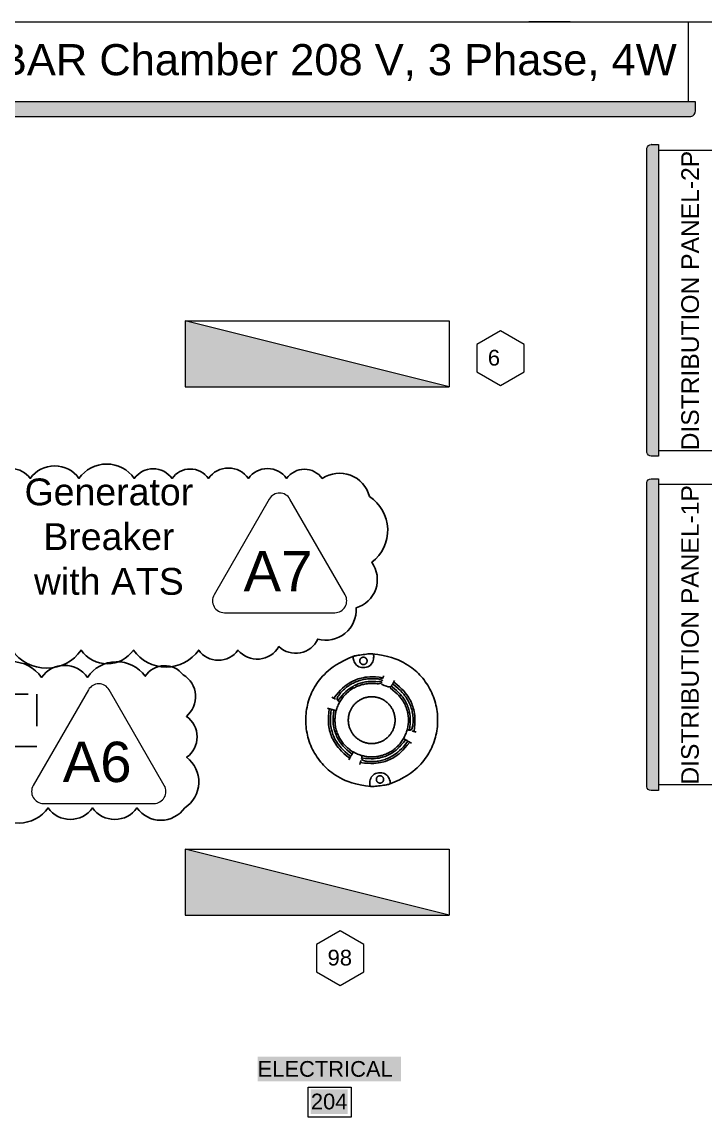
# Model space of a CAD drawing. Header units: inches. Extents: x 0.9 to 36.3, y 0.7 to 23.3.
# Drawn here: x 10.859 to 13.445, y 16.766 to 20.909 of the extents above; entities that cross this region are included whole.
import ezdxf

# ---------------------------------------------------------------- set-up
doc = ezdxf.new("R2010")
doc.units = ezdxf.units.IN
doc.linetypes.add('ACAD_ISO02W100', pattern=[15, 12, -3])
doc.linetypes.add('CENTER', pattern=[50.8, 31.75, -6.35, 6.35, -6.35])
for name, color, linetype, lineweight, true_color in [('Boarder for name', 7, 'Continuous', 5, 0x777777), ('Lights', 7, 'Continuous', 15, 0xff0a0a), ('Numbering Lights', 1, 'Continuous', 15, 0xff0000), ('PDF_Geometry', 7, 'Continuous', 9, 0x777777)]:
    doc.layers.add(name, color=color, linetype=linetype, lineweight=lineweight, true_color=true_color)
for name, color, linetype in [('Clouds', 250, 'Continuous'), ('PDF_Text', 7, 'Continuous'), ('Smoke Detector', 104, 'Continuous'), ('UPS', 225, 'Continuous')]:
    doc.layers.add(name, color=color, linetype=linetype)
for name, color, linetype, lineweight in [('DG set', 18, 'Continuous', 15), ('Numbering Panels', 250, 'Continuous', 0), ('Panels', 12, 'Continuous', 9)]:
    doc.layers.add(name, color=color, linetype=linetype, lineweight=lineweight)
doc.layers.add('PDF_Solid Fills', color=7, linetype='Continuous', true_color=0xffffff)
doc.styles.add('PDF Arial', font='arial.ttf')
doc.styles.get("Standard").update_dxf_attribs({"font": 'arial.ttf'})

msp = doc.modelspace()

# ---------------------------------------------------------------- hatches: boundary and pattern name
at = {"layer": 'Lights', "linetype": 'ByBlock', "ltscale": 0.001, "transparency": 33554559}
for points in [[(12.4768, 19.5285), (11.4768, 19.7785), (11.4768, 19.5285)], [(12.4768, 17.5296), (11.4768, 17.7796), (11.4768, 17.5296)]]:
    msp.add_hatch(color=256, dxfattribs=at).paths.add_polyline_path(points)
at = {"layer": 'Panels', "ltscale": 6, "transparency": 33554559}
h = msp.add_hatch(dxfattribs=at)
h.set_pattern_fill('ANSI36', color=256, scale=0.005)
h.paths.add_polyline_path([(13.4091, 20.607), (10.3389, 20.607), (10.3389, 20.5724, 0.359329), (10.3568, 20.5514), (13.3912, 20.5514, 0.368033), (13.4091, 20.573)])
h.paths.add_polyline_path([(10.6027, 20.4619, 0.368033), (10.5854, 20.4761), (10.5584, 20.4761), (10.5584, 19.297), (10.5859, 19.297, 0.359329), (10.6027, 19.3112)])
h = msp.add_hatch(dxfattribs=at)
h.set_pattern_fill('ANSI36', color=256, scale=0.005)
h.paths.add_polyline_path([(13.2688, 20.4454), (13.2412, 20.4453, 0.358935), (13.2245, 20.4311), (13.2245, 19.2805, 0.368033), (13.2418, 19.2662), (13.2688, 19.2662)])
h.paths.add_polyline_path([(13.2684, 19.1808), (13.2408, 19.1808, 0.358935), (13.2241, 19.1665), (13.2241, 18.0159, 0.368033), (13.2413, 18.0016), (13.2684, 18.0016)])

# ---------------------------------------------------------------- linework, layer by layer
at = {"layer": 'Boarder for name', "linetype": 'ByBlock'}
msp.add_lwpolyline([(11.9426, 16.8794), (12.106, 16.8794), (12.106, 16.7661), (11.9426, 16.7661)], close=True, dxfattribs=at)
at = {"layer": 'Clouds', "linetype": 'Continuous'}
msp.add_lwpolyline([(10.822, 18.5326, 0.520567), (11.0835, 18.5326, 0.520567), (11.2812, 18.5326, 0.520567), (11.5286, 18.5326, 0.520567), (11.6768, 18.5326, 0.520567), (11.8321, 18.5462, 0.520567), (11.9788, 18.5746, 0.520567), (12.1241, 18.6925, 0.520567), (12.1832, 18.8649, 0.520567), (12.1747, 19.114, 0.520567), (11.9959, 19.1819, 0.520567), (11.8611, 19.1819, 0.520567), (11.7168, 19.1819, 0.520567), (11.5651, 19.1819, 0.520567), (11.4274, 19.1819, 0.520567), (11.2847, 19.1819, 0.520567), (11.0753, 19.1819, 0.520567), (10.891, 19.1819, 0.520567), (10.75, 19.1819, 0.520567)], format="xyb", dxfattribs=at)
at = {"layer": 'Clouds', "linetype": 'ByBlock', "lineweight": 0}
for points in [[(11.7956, 19.1042), (11.5865, 18.742, 0.57735), (11.6256, 18.6743), (12.0437, 18.6743, 0.57735), (12.0828, 18.742), (11.8737, 19.1042, 0.57735)], [(11.111, 18.3824), (10.9019, 18.0203, 0.57735), (10.941, 17.9526), (11.3592, 17.9526, 0.57735), (11.3983, 18.0203), (11.1892, 18.3824, 0.57735)]]:
    msp.add_lwpolyline(points, format="xyb", close=True, dxfattribs=at)
at = {"layer": 'Clouds', "linetype": 'Continuous'}
msp.add_lwpolyline([(10.2279, 18.4296, 0.520567), (10.2279, 18.1701, 0.520567), (10.2512, 17.9593, 0.520567), (10.4067, 17.9359, 0.520567), (10.5921, 17.9359, 0.520567), (10.7385, 17.9359, 0.520567), (10.9585, 17.9359, 0.520567), (11.1266, 17.9359, 0.520567), (11.2948, 17.9359, 0.520567), (11.4754, 17.9359, 0.520567), (11.4828, 18.1273, 0.520567), (11.4817, 18.2818, 0.520567), (11.4694, 18.4391, 0.520567), (11.3263, 18.4337, 0.520567), (11.1073, 18.4296, 0.520567), (10.9336, 18.4296, 0.520567), (10.7047, 18.4296, 0.520567), (10.5298, 18.4296, 0.520567), (10.3347, 18.4296, 0.520567)], format="xyb", close=True, dxfattribs=at)
at = {"layer": 'Lights', "linetype": 'ByBlock'}
for points in [[(11.4768, 19.7785), (12.4768, 19.7785), (12.4768, 19.5285), (11.4768, 19.7785), (11.4768, 19.5285), (12.4768, 19.5285)], [(11.4768, 17.7796), (12.4768, 17.7796), (12.4768, 17.5296), (11.4768, 17.7796), (11.4768, 17.5296), (12.4768, 17.5296)]]:
    msp.add_lwpolyline(points, dxfattribs=at)
at = {"layer": 'Numbering Lights', "linetype": 'ByBlock', "ltscale": 0.001}
for points in [[(12.6706, 19.74), (12.5812, 19.6884), (12.5812, 19.5852), (12.6706, 19.5336), (12.76, 19.5852), (12.76, 19.6884)], [(12.064, 17.4706), (11.9746, 17.4189), (11.9746, 17.3157), (12.064, 17.2641), (12.1534, 17.3157), (12.1534, 17.4189)]]:
    msp.add_lwpolyline(points, close=True, dxfattribs=at)
at = {"layer": 'Panels', "linetype": 'ByBlock', "ltscale": 0.001}
for points in [[(13.3814, 20.9091), (13.3814, 20.607), (10.3667, 20.607), (10.3667, 20.9091)], [(13.5026, 20.4233), (13.2688, 20.4233), (13.2688, 19.2883), (13.5026, 19.2883)], [(13.5022, 19.1587), (13.2684, 19.1587), (13.2684, 18.0237), (13.5022, 18.0237)]]:
    msp.add_lwpolyline(points, close=True, dxfattribs=at)
for points in [[(13.4091, 20.573), (13.4091, 20.607), (10.3389, 20.607), (10.3389, 20.5724)], [(13.2418, 20.4453), (13.2688, 20.4454), (13.2688, 19.2662), (13.2412, 19.2662)], [(13.2413, 19.1808), (13.2684, 19.1808), (13.2684, 18.0016), (13.2408, 18.0016)]]:
    msp.add_lwpolyline(points, dxfattribs=at)
for points in [[(10.3389, 20.573, 0.368033), (10.3568, 20.5514), (13.3912, 20.5514, 0.368033), (13.4091, 20.573), (13.4091, 20.5724)], [(13.2418, 19.2662, -0.368033), (13.2245, 19.2805), (13.2245, 20.4311, -0.368033), (13.2418, 20.4453), (13.2412, 20.4453)], [(13.2413, 18.0016, -0.368033), (13.2241, 18.0159), (13.2241, 19.1665, -0.368033), (13.2413, 19.1808), (13.2408, 19.1808)]]:
    msp.add_lwpolyline(points, format="xyb", dxfattribs=at)
at = {"layer": 'PDF_Geometry', "linetype": 'ByBlock'}
msp.add_line((10.3229, 20.9091), (12.7828, 20.9091), dxfattribs=at)
at = {"layer": 'PDF_Geometry', "linetype": 'CENTER', "ltscale": 0.01}
msp.add_line((12.9345, 20.9091), (12.7778, 20.9091), dxfattribs=at)
at = {"layer": 'PDF_Geometry', "linetype": 'ByBlock'}
for points in [[(11.7729, 20.9091), (12.7778, 20.9091)], [(12.9345, 20.9091), (13.5083, 20.9091)]]:
    msp.add_lwpolyline(points, dxfattribs=at)
at = {"layer": 'PDF_Solid Fills', "linetype": 'ByBlock', "transparency": 33554559}
for points in [[(11.751, 16.9011), (12.2943, 16.9011), (11.751, 16.9944), (12.2943, 16.9944)], [(11.9526, 16.7778), (12.0926, 16.7778), (11.9526, 16.8711), (12.0926, 16.8711)]]:
    msp.add_solid(points, dxfattribs=at)
at = {"layer": 'Smoke Detector', "linetype": 'ByBlock'}
for points in [[(12.1818, 18.0165), (12.1594, 18.0195), (12.1397, 18.0229), (12.1226, 18.0267), (12.1077, 18.0308), (12.0946, 18.0352), (12.0831, 18.0398), (12.0728, 18.0446), (12.0635, 18.0494), (12.0548, 18.0543), (12.0467, 18.0592), (12.0391, 18.0643), (12.0319, 18.0694), (12.0251, 18.0746), (12.0187, 18.08), (12.0126, 18.0855), (12.0067, 18.0912), (12.001, 18.097), (11.9956, 18.1031), (11.9903, 18.1093), (11.9852, 18.1157), (11.9803, 18.1223), (11.9757, 18.129), (11.9712, 18.1359), (11.967, 18.1429), (11.9631, 18.15), (11.9593, 18.1573), (11.9559, 18.1647), (11.9526, 18.1722), (11.9496, 18.1798), (11.9468, 18.1875), (11.9443, 18.1952), (11.9421, 18.2031), (11.9401, 18.211), (11.9384, 18.219), (11.9369, 18.227), (11.9357, 18.2351), (11.9348, 18.2432), (11.9341, 18.2514), (11.9337, 18.2595), (11.9336, 18.2677), (11.9337, 18.2759), (11.9341, 18.284), (11.9348, 18.2922), (11.9357, 18.3003), (11.9369, 18.3084), (11.9384, 18.3164), (11.9401, 18.3244), (11.9421, 18.3323), (11.9443, 18.3402), (11.9468, 18.3479), (11.9496, 18.3556), (11.9526, 18.3632), (11.9559, 18.3707), (11.9593, 18.3781), (11.9631, 18.3854), (11.967, 18.3925), (11.9713, 18.3995), (11.9757, 18.4064), (11.9806, 18.4133), (11.9857, 18.4201), (11.9913, 18.4269), (11.9974, 18.4337), (12.004, 18.4406), (12.0111, 18.4476), (12.0188, 18.4547), (12.0275, 18.4619), (12.0375, 18.4694), (12.0491, 18.477), (12.0626, 18.4849), (12.0784, 18.4931), (12.0968, 18.5016), (12.1182, 18.5104)], [(12.1833, 18.519), (12.2062, 18.516), (12.2262, 18.5125), (12.2436, 18.5087), (12.2587, 18.5046), (12.2718, 18.5002), (12.2834, 18.4956), (12.2937, 18.4908), (12.303, 18.486), (12.3117, 18.4811), (12.3198, 18.4762), (12.3274, 18.4711), (12.3346, 18.466), (12.3414, 18.4608), (12.3478, 18.4554), (12.3539, 18.4499), (12.3598, 18.4442), (12.3655, 18.4384), (12.3709, 18.4323), (12.3762, 18.4261), (12.3813, 18.4197), (12.3862, 18.4131), (12.3908, 18.4064), (12.3952, 18.3995), (12.3994, 18.3925), (12.4034, 18.3854), (12.4071, 18.3781), (12.4106, 18.3707), (12.4139, 18.3632), (12.4169, 18.3556), (12.4196, 18.3479), (12.4221, 18.3402), (12.4244, 18.3323), (12.4264, 18.3244), (12.4281, 18.3164), (12.4296, 18.3084), (12.4308, 18.3003), (12.4317, 18.2922), (12.4324, 18.284), (12.4328, 18.2759), (12.4329, 18.2677), (12.4328, 18.2595), (12.4324, 18.2514), (12.4317, 18.2432), (12.4308, 18.2351), (12.4296, 18.227), (12.4281, 18.219), (12.4264, 18.211), (12.4244, 18.2031), (12.4221, 18.1952), (12.4196, 18.1875), (12.4169, 18.1798), (12.4139, 18.1722), (12.4106, 18.1647), (12.4071, 18.1573), (12.4034, 18.15), (12.3994, 18.1429), (12.3952, 18.1359), (12.3907, 18.129), (12.3859, 18.1221), (12.3808, 18.1153), (12.3752, 18.1085), (12.3691, 18.1017), (12.3625, 18.0948), (12.3554, 18.0878), (12.3477, 18.0807), (12.339, 18.0735), (12.329, 18.0661), (12.3176, 18.0584), (12.3042, 18.0506), (12.2886, 18.0425), (12.2706, 18.0341), (12.2496, 18.0255)], [(12.0393, 18.3508), (12.0488, 18.3628), (12.0575, 18.3729), (12.0655, 18.3815), (12.0729, 18.3887), (12.0798, 18.3947), (12.0863, 18.3998), (12.0924, 18.4041), (12.0982, 18.4078), (12.1039, 18.4112), (12.1094, 18.4142), (12.1149, 18.4169), (12.1204, 18.4193), (12.1261, 18.4215), (12.1319, 18.4235), (12.1379, 18.4253), (12.1443, 18.4269), (12.1511, 18.4284), (12.1584, 18.4297), (12.1666, 18.4307), (12.1757, 18.4313), (12.186, 18.4314), (12.1978, 18.431), (12.2111, 18.43), (12.2263, 18.4283)], [(12.2536, 18.3895), (12.2637, 18.3815), (12.2723, 18.3741), (12.2796, 18.3673), (12.2857, 18.3611), (12.2908, 18.3552), (12.295, 18.3498), (12.2987, 18.3446), (12.3018, 18.3397), (12.3047, 18.3349), (12.3072, 18.3302), (12.3095, 18.3257), (12.3115, 18.3212), (12.3133, 18.3168), (12.3149, 18.3124), (12.3163, 18.3081), (12.3176, 18.3037), (12.3187, 18.2993), (12.3196, 18.2948), (12.3205, 18.2904), (12.3211, 18.2859), (12.3217, 18.2813), (12.322, 18.2768), (12.3222, 18.2723), (12.3223, 18.2677), (12.3222, 18.2632), (12.322, 18.2586), (12.3217, 18.2541), (12.3211, 18.2495), (12.3205, 18.245), (12.3196, 18.2406), (12.3187, 18.2361), (12.3176, 18.2317), (12.3163, 18.2273), (12.3149, 18.223), (12.3134, 18.2187), (12.3117, 18.2145), (12.3099, 18.2103), (12.308, 18.2062), (12.3059, 18.2021), (12.3037, 18.1982), (12.3013, 18.1943), (12.2989, 18.1904), (12.2963, 18.1867), (12.2936, 18.183), (12.2908, 18.1795), (12.2878, 18.176), (12.2848, 18.1726), (12.2816, 18.1694), (12.2783, 18.1662), (12.2749, 18.1631), (12.2715, 18.1602), (12.2679, 18.1574), (12.2643, 18.1547), (12.2605, 18.1521), (12.2567, 18.1496), (12.2528, 18.1473), (12.2488, 18.145), (12.2448, 18.143), (12.2406, 18.141), (12.2365, 18.1392), (12.2322, 18.1375), (12.2279, 18.136), (12.2236, 18.1346), (12.2192, 18.1334), (12.2148, 18.1323), (12.2104, 18.1313), (12.2059, 18.1305), (12.2014, 18.1298), (12.1969, 18.1293), (12.1923, 18.1289), (12.1878, 18.1287), (12.1832, 18.1286), (12.1787, 18.1287), (12.1741, 18.1289), (12.1696, 18.1293), (12.1651, 18.1298), (12.1606, 18.1305), (12.1561, 18.1313), (12.1517, 18.1323), (12.1473, 18.1334), (12.1429, 18.1346), (12.1385, 18.136), (12.1343, 18.1375), (12.13, 18.1392), (12.1258, 18.141), (12.1217, 18.143), (12.1177, 18.145), (12.1137, 18.1473), (12.1098, 18.1496), (12.106, 18.1521), (12.1022, 18.1547), (12.0986, 18.1574), (12.095, 18.1602), (12.0915, 18.1631), (12.0882, 18.1662), (12.0849, 18.1694), (12.0817, 18.1726), (12.0787, 18.176), (12.0757, 18.1795), (12.0729, 18.183), (12.0702, 18.1867), (12.0676, 18.1904), (12.0651, 18.1943), (12.0628, 18.1982), (12.0606, 18.2021), (12.0585, 18.2062), (12.0566, 18.2103), (12.0548, 18.2145), (12.0531, 18.2187), (12.0516, 18.223), (12.0502, 18.2273), (12.0489, 18.2317), (12.0478, 18.2361), (12.0468, 18.2406), (12.046, 18.245), (12.0454, 18.2495), (12.0448, 18.2541), (12.0445, 18.2586), (12.0442, 18.2632), (12.0442, 18.2677), (12.0442, 18.2723), (12.0445, 18.2768), (12.0448, 18.2813), (12.0454, 18.2859), (12.046, 18.2904), (12.0468, 18.2948), (12.0478, 18.2993), (12.0489, 18.3037), (12.0502, 18.3081), (12.0516, 18.3124), (12.0531, 18.3167), (12.0548, 18.3209), (12.0566, 18.3251), (12.0585, 18.3292), (12.0606, 18.3333), (12.0628, 18.3372), (12.0651, 18.3411), (12.0676, 18.345), (12.0702, 18.3487), (12.0729, 18.3524), (12.0757, 18.3559), (12.0787, 18.3594), (12.0817, 18.3628), (12.0849, 18.366), (12.0882, 18.3692), (12.0915, 18.3723), (12.095, 18.3752), (12.0986, 18.378), (12.1022, 18.3807), (12.106, 18.3833), (12.1098, 18.3858), (12.1137, 18.3881), (12.1177, 18.3904), (12.1217, 18.3924), (12.1258, 18.3944), (12.13, 18.3962), (12.1343, 18.3979), (12.1385, 18.3994), (12.1429, 18.4008), (12.1473, 18.402), (12.1517, 18.4031), (12.1562, 18.4041), (12.1608, 18.4049), (12.1655, 18.4055), (12.1704, 18.406), (12.1754, 18.4063), (12.1807, 18.4064), (12.1863, 18.4064), (12.1921, 18.4062), (12.1979, 18.4059), (12.2036, 18.4057), (12.2089, 18.4057), (12.2136, 18.4061), (12.2174, 18.407), (12.2201, 18.4085), (12.2216, 18.4108)], [(12.0614, 18.338), (12.0591, 18.3394), (12.057, 18.3407), (12.0552, 18.342), (12.0538, 18.3434), (12.0527, 18.345), (12.0521, 18.3467), (12.052, 18.3488), (12.0524, 18.3511), (12.0535, 18.3538), (12.055, 18.3569), (12.0571, 18.3602), (12.0596, 18.3637), (12.0624, 18.3674), (12.0655, 18.3711), (12.0689, 18.3748), (12.0725, 18.3785), (12.0761, 18.3821), (12.0799, 18.3855), (12.0839, 18.3888), (12.0879, 18.392), (12.092, 18.3951), (12.0962, 18.398), (12.1005, 18.4007), (12.1049, 18.4034), (12.1094, 18.4059), (12.114, 18.4082), (12.1186, 18.4104), (12.1233, 18.4124), (12.1281, 18.4143), (12.1329, 18.4161), (12.1378, 18.4176), (12.1427, 18.419), (12.1477, 18.4203), (12.1527, 18.4214), (12.1577, 18.4223), (12.1628, 18.423), (12.1679, 18.4236), (12.173, 18.424), (12.1781, 18.4243), (12.1832, 18.4244), (12.1884, 18.4243), (12.1934, 18.4241), (12.1983, 18.4239), (12.203, 18.4236), (12.2073, 18.4234), (12.2113, 18.4233), (12.2149, 18.4233), (12.2179, 18.4235), (12.2204, 18.424), (12.2224, 18.4248), (12.2239, 18.4258), (12.2251, 18.4272), (12.226, 18.4288), (12.2268, 18.4307), (12.2275, 18.4329), (12.2282, 18.4354)], [(12.0549, 18.3418), (12.0634, 18.3524), (12.0712, 18.3615), (12.0783, 18.3691), (12.0849, 18.3756), (12.0911, 18.3809), (12.0968, 18.3854), (12.1023, 18.3893), (12.1075, 18.3926), (12.1125, 18.3956), (12.1174, 18.3982), (12.1222, 18.4006), (12.1269, 18.4028), (12.1315, 18.4047), (12.1361, 18.4064), (12.1407, 18.4079), (12.1453, 18.4092), (12.15, 18.4103), (12.1547, 18.4113), (12.1596, 18.4122), (12.1645, 18.4129), (12.1697, 18.4134), (12.175, 18.4137), (12.1806, 18.4138), (12.1864, 18.4137), (12.1925, 18.4135), (12.1987, 18.4133), (12.2047, 18.4132), (12.2103, 18.4134), (12.2153, 18.4141), (12.2195, 18.4154), (12.2225, 18.4176), (12.2243, 18.4208)], [(12.2197, 18.4036), (12.2309, 18.3991), (12.2396, 18.396), (12.246, 18.3941), (12.2505, 18.3933), (12.2535, 18.3932), (12.2554, 18.3938), (12.2565, 18.3947), (12.2572, 18.3959), (12.2579, 18.397), (12.2586, 18.3982), (12.2592, 18.3993), (12.2599, 18.4005), (12.2606, 18.4016), (12.2612, 18.4028), (12.2619, 18.4039), (12.2626, 18.4051), (12.2633, 18.4063), (12.264, 18.4076), (12.2648, 18.4089), (12.2656, 18.4104), (12.2666, 18.412), (12.2676, 18.4138), (12.2687, 18.4158), (12.2701, 18.4181)], [(12.2573, 18.396), (12.268, 18.3875), (12.277, 18.3798), (12.2847, 18.3726), (12.2911, 18.366), (12.2965, 18.3599), (12.301, 18.3541), (12.3048, 18.3487), (12.3081, 18.3435), (12.3111, 18.3384), (12.3138, 18.3335), (12.3162, 18.3286), (12.3184, 18.3237), (12.3203, 18.3186), (12.3221, 18.3135), (12.3237, 18.3081), (12.3251, 18.3024), (12.3265, 18.2964), (12.3276, 18.2898), (12.3285, 18.2826), (12.329, 18.2744), (12.3292, 18.2652), (12.3288, 18.2548), (12.3279, 18.2429), (12.3263, 18.2294)], [(12.2625, 18.4049), (12.2739, 18.3959), (12.2836, 18.3876), (12.2917, 18.3799), (12.2986, 18.3729), (12.3044, 18.3663), (12.3092, 18.3602), (12.3133, 18.3543), (12.3168, 18.3488), (12.32, 18.3434), (12.3229, 18.3381), (12.3254, 18.333), (12.3277, 18.328), (12.3298, 18.323), (12.3316, 18.3181), (12.3332, 18.3132), (12.3346, 18.3083), (12.3358, 18.3033), (12.3369, 18.2983), (12.3378, 18.2932), (12.3386, 18.2882), (12.3392, 18.2831), (12.3396, 18.2779), (12.3398, 18.2728), (12.3399, 18.2677), (12.3398, 18.2626), (12.3396, 18.2576), (12.3392, 18.2527), (12.3386, 18.2481), (12.3379, 18.2439), (12.337, 18.2401), (12.3359, 18.2368), (12.3347, 18.2342), (12.3334, 18.2322), (12.3319, 18.2309), (12.3302, 18.2301), (12.3284, 18.2297), (12.3263, 18.2297), (12.3241, 18.2301), (12.3217, 18.2306), (12.3191, 18.2313)], [(12.2664, 18.4117), (12.2783, 18.4022), (12.2885, 18.3935), (12.2971, 18.3854), (12.3043, 18.378), (12.3103, 18.3711), (12.3153, 18.3647), (12.3196, 18.3586), (12.3234, 18.3527), (12.3267, 18.3471), (12.3297, 18.3415), (12.3324, 18.336), (12.3349, 18.3305), (12.337, 18.3249), (12.339, 18.3191), (12.3408, 18.313), (12.3425, 18.3066), (12.3439, 18.2999), (12.3452, 18.2925), (12.3462, 18.2844), (12.3468, 18.2753), (12.347, 18.2649), (12.3466, 18.2532), (12.3455, 18.2398), (12.3438, 18.2247)], [(12.0329, 18.3545), (12.035, 18.3533), (12.0367, 18.3523), (12.0381, 18.3515), (12.0393, 18.3508), (12.0406, 18.3501), (12.042, 18.3492), (12.0438, 18.3482), (12.046, 18.3469)], [(12.0155, 18.3126), (12.0181, 18.312), (12.0203, 18.3114), (12.0224, 18.3108), (12.0242, 18.3103), (12.0259, 18.3099), (12.0276, 18.3094), (12.0292, 18.309), (12.0308, 18.3086), (12.0325, 18.3081), (12.0342, 18.3076), (12.0361, 18.3071), (12.038, 18.3066), (12.0401, 18.3061), (12.0423, 18.3055), (12.0448, 18.3048), (12.0474, 18.3041)], [(12.1001, 18.1237), (12.0882, 18.1332), (12.078, 18.1419), (12.0694, 18.15), (12.0622, 18.1574), (12.0562, 18.1643), (12.0512, 18.1707), (12.0469, 18.1768), (12.0431, 18.1827), (12.0398, 18.1883), (12.0368, 18.1939), (12.0341, 18.1994), (12.0316, 18.2049), (12.0294, 18.2105), (12.0275, 18.2163), (12.0257, 18.2224), (12.024, 18.2288), (12.0225, 18.2355), (12.0213, 18.2429), (12.0203, 18.251), (12.0197, 18.2601), (12.0195, 18.2705), (12.0199, 18.2822), (12.0209, 18.2956), (12.0227, 18.3107)], [(12.104, 18.1305), (12.0926, 18.1395), (12.0829, 18.1478), (12.0747, 18.1555), (12.0679, 18.1625), (12.0621, 18.1691), (12.0573, 18.1752), (12.0532, 18.1811), (12.0497, 18.1866), (12.0465, 18.192), (12.0436, 18.1973), (12.041, 18.2026), (12.0387, 18.2078), (12.0366, 18.2132), (12.0347, 18.2187), (12.033, 18.2245), (12.0315, 18.2306), (12.03, 18.237), (12.0288, 18.244), (12.0279, 18.2518), (12.0273, 18.2605), (12.0272, 18.2703), (12.0275, 18.2815), (12.0285, 18.2943), (12.0302, 18.3087)], [(12.1092, 18.1394), (12.0985, 18.1479), (12.0895, 18.1556), (12.0818, 18.1628), (12.0754, 18.1694), (12.07, 18.1755), (12.0655, 18.1813), (12.0617, 18.1867), (12.0584, 18.1919), (12.0554, 18.197), (12.0527, 18.2019), (12.0503, 18.2068), (12.0481, 18.2117), (12.0462, 18.2168), (12.0444, 18.2219), (12.0428, 18.2273), (12.0414, 18.233), (12.04, 18.239), (12.0389, 18.2456), (12.038, 18.2528), (12.0375, 18.261), (12.0373, 18.2702), (12.0377, 18.2806), (12.0386, 18.2925), (12.0401, 18.306)], [(12.3115, 18.1936), (12.3031, 18.183), (12.2953, 18.1739), (12.2882, 18.1663), (12.2816, 18.1599), (12.2754, 18.1545), (12.2697, 18.15), (12.2642, 18.1461), (12.259, 18.1428), (12.254, 18.1398), (12.2491, 18.1372), (12.2441, 18.1348), (12.2392, 18.1326), (12.2342, 18.1306), (12.229, 18.1289), (12.2236, 18.1273), (12.218, 18.1258), (12.2119, 18.1245), (12.2054, 18.1233), (12.1981, 18.1225), (12.19, 18.1219), (12.1808, 18.1218), (12.1703, 18.1221), (12.1584, 18.1231), (12.1449, 18.1246)], [(12.3205, 18.1885), (12.3114, 18.1771), (12.3031, 18.1674), (12.2955, 18.1592), (12.2884, 18.1523), (12.2819, 18.1466), (12.2757, 18.1418), (12.2699, 18.1377), (12.2643, 18.1341), (12.2589, 18.1309), (12.2537, 18.1281), (12.2486, 18.1255), (12.2435, 18.1232), (12.2386, 18.1212), (12.2336, 18.1194), (12.2287, 18.1178), (12.2238, 18.1164), (12.2188, 18.1151), (12.2138, 18.114), (12.2088, 18.1131), (12.2037, 18.1124), (12.1986, 18.1118), (12.1935, 18.1114), (12.1884, 18.1111), (12.1832, 18.111), (12.1781, 18.1111), (12.1731, 18.1114), (12.1683, 18.1118), (12.1637, 18.1124), (12.1594, 18.1131), (12.1556, 18.114), (12.1524, 18.115), (12.1497, 18.1162), (12.1478, 18.1176), (12.1464, 18.1191), (12.1456, 18.1207), (12.1452, 18.1226), (12.1453, 18.1246), (12.1456, 18.1268), (12.1462, 18.1292), (12.1468, 18.1318)], [(12.3051, 18.1974), (12.3074, 18.196), (12.3096, 18.1948), (12.3116, 18.1936), (12.3135, 18.1925), (12.3152, 18.1915), (12.3169, 18.1906), (12.3184, 18.1897), (12.3199, 18.1888), (12.3214, 18.188), (12.3228, 18.1871), (12.3243, 18.1863), (12.3258, 18.1854), (12.3275, 18.1844), (12.3293, 18.1834), (12.3313, 18.1822), (12.3336, 18.1809)], [(12.3363, 18.2267), (12.3388, 18.226), (12.3408, 18.2255), (12.3424, 18.2251), (12.3438, 18.2247), (12.3452, 18.2243), (12.3467, 18.2239), (12.3486, 18.2234), (12.351, 18.2228)], [(12.1402, 18.1071), (12.1554, 18.1054), (12.1687, 18.1044), (12.1805, 18.104), (12.1908, 18.1041), (12.1999, 18.1047), (12.2081, 18.1057), (12.2154, 18.107), (12.2222, 18.1085), (12.2286, 18.1101), (12.2346, 18.1119), (12.2404, 18.1139), (12.246, 18.1161), (12.2516, 18.1185), (12.2571, 18.1212), (12.2626, 18.1242), (12.2683, 18.1276), (12.2741, 18.1313), (12.2802, 18.1356), (12.2867, 18.1407), (12.2936, 18.1467), (12.301, 18.1539), (12.309, 18.1625), (12.3177, 18.1726), (12.3272, 18.1846)], [(12.1129, 18.1459), (12.1116, 18.1435), (12.1103, 18.1414), (12.1091, 18.1394), (12.1081, 18.1375), (12.1071, 18.1357), (12.1061, 18.1341), (12.1052, 18.1325), (12.1043, 18.131), (12.1035, 18.1296), (12.1027, 18.1281), (12.1018, 18.1267), (12.1009, 18.1251), (12.1, 18.1235), (12.0989, 18.1216), (12.0977, 18.1196), (12.0964, 18.1173)], [(12.1422, 18.1146), (12.1416, 18.1121), (12.141, 18.1102), (12.1406, 18.1086), (12.1402, 18.1072), (12.1399, 18.1058), (12.1394, 18.1042), (12.1389, 18.1024), (12.1383, 18.1)]]:
    msp.add_lwpolyline(points, dxfattribs=at)
for points in [[(12.1781, 18.4757), (12.1736, 18.4724), (12.1685, 18.4698), (12.1629, 18.4679), (12.157, 18.4668), (12.1511, 18.4664), (12.1452, 18.4667), (12.1396, 18.4679), (12.1344, 18.4699), (12.1298, 18.4728), (12.1258, 18.4763), (12.1224, 18.4803), (12.1195, 18.4845), (12.1172, 18.4888), (12.1154, 18.4931), (12.114, 18.497), (12.1132, 18.5005), (12.1128, 18.5034), (12.1129, 18.5057), (12.1136, 18.5074), (12.1149, 18.5088), (12.1168, 18.5099), (12.1195, 18.5108), (12.1229, 18.5116), (12.1272, 18.5124), (12.1323, 18.5132), (12.138, 18.5141), (12.1442, 18.5149), (12.1506, 18.5158), (12.157, 18.5166), (12.1632, 18.5174), (12.1689, 18.518), (12.1741, 18.5186), (12.1784, 18.5189), (12.1819, 18.5191), (12.1847, 18.5189), (12.1869, 18.5183), (12.1885, 18.5173), (12.1896, 18.5157), (12.1903, 18.5136), (12.1907, 18.5107), (12.1907, 18.5071), (12.1905, 18.503), (12.1898, 18.4984), (12.1887, 18.4936), (12.187, 18.4888), (12.1848, 18.484), (12.1818, 18.4796)], [(12.1588, 18.5039), (12.1592, 18.5037), (12.1596, 18.5034), (12.1599, 18.5032), (12.1603, 18.5029), (12.1607, 18.5026), (12.161, 18.5023), (12.1613, 18.502), (12.1617, 18.5017), (12.162, 18.5014), (12.1623, 18.501), (12.1626, 18.5007), (12.1629, 18.5003), (12.1631, 18.5), (12.1634, 18.4996), (12.1636, 18.4992), (12.1639, 18.4988), (12.1641, 18.4984), (12.1643, 18.498), (12.1645, 18.4976), (12.1647, 18.4972), (12.1648, 18.4968), (12.165, 18.4964), (12.1651, 18.4959), (12.1653, 18.4955), (12.1654, 18.495), (12.1655, 18.4946), (12.1655, 18.4942), (12.1656, 18.4937), (12.1657, 18.4933), (12.1657, 18.4928), (12.1657, 18.4924), (12.1657, 18.4919), (12.1657, 18.4915), (12.1657, 18.491), (12.1657, 18.4905), (12.1656, 18.4901), (12.1655, 18.4896), (12.1655, 18.4892), (12.1654, 18.4888), (12.1653, 18.4883), (12.1651, 18.4879), (12.165, 18.4875), (12.1648, 18.487), (12.1647, 18.4866), (12.1645, 18.4862), (12.1643, 18.4858), (12.1641, 18.4854), (12.1639, 18.485), (12.1636, 18.4846), (12.1634, 18.4842), (12.1631, 18.4838), (12.1629, 18.4835), (12.1626, 18.4831), (12.1623, 18.4828), (12.162, 18.4824), (12.1617, 18.4821), (12.1613, 18.4818), (12.161, 18.4815), (12.1607, 18.4812), (12.1603, 18.4809), (12.1599, 18.4807), (12.1596, 18.4804), (12.1592, 18.4802), (12.1588, 18.4799), (12.1584, 18.4797), (12.158, 18.4795), (12.1576, 18.4793), (12.1572, 18.4791), (12.1568, 18.479), (12.1563, 18.4788), (12.1559, 18.4787), (12.1555, 18.4785), (12.155, 18.4784), (12.1546, 18.4783), (12.1541, 18.4782), (12.1537, 18.4782), (12.1532, 18.4781), (12.1528, 18.4781), (12.1523, 18.4781), (12.1519, 18.4781), (12.1514, 18.4781), (12.151, 18.4781), (12.1505, 18.4781), (12.1501, 18.4782), (12.1496, 18.4782), (12.1492, 18.4783), (12.1487, 18.4784), (12.1483, 18.4785), (12.1479, 18.4787), (12.1474, 18.4788), (12.147, 18.479), (12.1466, 18.4791), (12.1462, 18.4793), (12.1458, 18.4795), (12.1454, 18.4797), (12.145, 18.4799), (12.1446, 18.4802), (12.1442, 18.4804), (12.1438, 18.4807), (12.1435, 18.4809), (12.1431, 18.4812), (12.1428, 18.4815), (12.1424, 18.4818), (12.1421, 18.4821), (12.1418, 18.4824), (12.1415, 18.4828), (12.1412, 18.4831), (12.1409, 18.4835), (12.1406, 18.4838), (12.1404, 18.4842), (12.1401, 18.4846), (12.1399, 18.485), (12.1397, 18.4854), (12.1395, 18.4858), (12.1393, 18.4862), (12.1391, 18.4866), (12.1389, 18.487), (12.1388, 18.4875), (12.1386, 18.4879), (12.1385, 18.4883), (12.1384, 18.4888), (12.1383, 18.4892), (12.1382, 18.4896), (12.1382, 18.4901), (12.1381, 18.4905), (12.1381, 18.491), (12.1381, 18.4915), (12.138, 18.4919), (12.1381, 18.4924), (12.1381, 18.4928), (12.1381, 18.4933), (12.1382, 18.4937), (12.1382, 18.4942), (12.1383, 18.4946), (12.1384, 18.495), (12.1385, 18.4955), (12.1386, 18.4959), (12.1388, 18.4964), (12.1389, 18.4968), (12.1391, 18.4972), (12.1393, 18.4976), (12.1395, 18.498), (12.1397, 18.4984), (12.1399, 18.4988), (12.1401, 18.4992), (12.1404, 18.4996), (12.1406, 18.5), (12.1409, 18.5003), (12.1412, 18.5007), (12.1415, 18.501), (12.1418, 18.5014), (12.1421, 18.5017), (12.1424, 18.502), (12.1428, 18.5023), (12.1431, 18.5026), (12.1435, 18.5029), (12.1438, 18.5032), (12.1442, 18.5034), (12.1446, 18.5037), (12.145, 18.5039), (12.1454, 18.5041), (12.1458, 18.5043), (12.1462, 18.5045), (12.1466, 18.5047), (12.147, 18.5049), (12.1474, 18.505), (12.1479, 18.5051), (12.1483, 18.5053), (12.1487, 18.5054), (12.1492, 18.5055), (12.1496, 18.5056), (12.1501, 18.5056), (12.1505, 18.5057), (12.151, 18.5057), (12.1514, 18.5057), (12.1519, 18.5057), (12.1523, 18.5057), (12.1528, 18.5057), (12.1532, 18.5057), (12.1537, 18.5056), (12.1541, 18.5056), (12.1546, 18.5055), (12.155, 18.5054), (12.1555, 18.5053), (12.1559, 18.5051), (12.1563, 18.505), (12.1568, 18.5049), (12.1572, 18.5047), (12.1576, 18.5045), (12.158, 18.5043), (12.1584, 18.5041)], [(12.0977, 18.2906), (12.097, 18.2878), (12.0964, 18.285), (12.0959, 18.2821), (12.0954, 18.2793), (12.0951, 18.2764), (12.0949, 18.2735), (12.0947, 18.2706), (12.0947, 18.2677), (12.0947, 18.2648), (12.0949, 18.2619), (12.0951, 18.259), (12.0954, 18.2561), (12.0959, 18.2533), (12.0964, 18.2504), (12.097, 18.2476), (12.0977, 18.2448), (12.0985, 18.242), (12.0994, 18.2392), (12.1004, 18.2365), (12.1014, 18.2338), (12.1026, 18.2311), (12.1038, 18.2285), (12.1051, 18.226), (12.1065, 18.2234), (12.108, 18.2209), (12.1096, 18.2185), (12.1113, 18.2161), (12.113, 18.2138), (12.1148, 18.2115), (12.1167, 18.2093), (12.1186, 18.2072), (12.1206, 18.2051), (12.1227, 18.2031), (12.1249, 18.2011), (12.1271, 18.1992), (12.1293, 18.1974), (12.1317, 18.1957), (12.134, 18.1941), (12.1365, 18.1925), (12.139, 18.191), (12.1415, 18.1896), (12.1441, 18.1883), (12.1467, 18.187), (12.1494, 18.1859), (12.152, 18.1848), (12.1548, 18.1838), (12.1575, 18.1829), (12.1603, 18.1822), (12.1631, 18.1814), (12.166, 18.1808), (12.1688, 18.1803), (12.1717, 18.1799), (12.1746, 18.1796), (12.1775, 18.1793), (12.1803, 18.1792), (12.1832, 18.1791), (12.1861, 18.1792), (12.189, 18.1793), (12.1919, 18.1796), (12.1948, 18.1799), (12.1977, 18.1803), (12.2005, 18.1808), (12.2034, 18.1814), (12.2062, 18.1822), (12.209, 18.1829), (12.2117, 18.1838), (12.2144, 18.1848), (12.2171, 18.1859), (12.2198, 18.187), (12.2224, 18.1883), (12.225, 18.1896), (12.2275, 18.191), (12.23, 18.1925), (12.2325, 18.1941), (12.2348, 18.1957), (12.2372, 18.1974), (12.2394, 18.1992), (12.2416, 18.2011), (12.2438, 18.2031), (12.2459, 18.2051), (12.2479, 18.2072), (12.2498, 18.2093), (12.2517, 18.2115), (12.2535, 18.2138), (12.2552, 18.2161), (12.2569, 18.2185), (12.2585, 18.2209), (12.2599, 18.2234), (12.2614, 18.226), (12.2627, 18.2285), (12.2639, 18.2311), (12.2651, 18.2338), (12.2661, 18.2365), (12.2671, 18.2392), (12.268, 18.242), (12.2688, 18.2448), (12.2695, 18.2476), (12.2701, 18.2504), (12.2706, 18.2533), (12.2711, 18.2561), (12.2714, 18.259), (12.2716, 18.2619), (12.2718, 18.2648), (12.2718, 18.2677), (12.2718, 18.2706), (12.2716, 18.2735), (12.2714, 18.2764), (12.2711, 18.2793), (12.2706, 18.2821), (12.2701, 18.285), (12.2695, 18.2878), (12.2688, 18.2906), (12.268, 18.2934), (12.2671, 18.2962), (12.2661, 18.2989), (12.2651, 18.3016), (12.2639, 18.3043), (12.2627, 18.3069), (12.2614, 18.3095), (12.2599, 18.312), (12.2585, 18.3145), (12.2569, 18.3169), (12.2552, 18.3193), (12.2535, 18.3216), (12.2517, 18.3239), (12.2498, 18.3261), (12.2479, 18.3282), (12.2459, 18.3303), (12.2438, 18.3323), (12.2416, 18.3343), (12.2394, 18.3362), (12.2372, 18.338), (12.2348, 18.3397), (12.2325, 18.3413), (12.23, 18.3429), (12.2275, 18.3444), (12.225, 18.3458), (12.2224, 18.3471), (12.2198, 18.3484), (12.2171, 18.3495), (12.2144, 18.3506), (12.2117, 18.3516), (12.209, 18.3525), (12.2062, 18.3533), (12.2034, 18.354), (12.2005, 18.3546), (12.1977, 18.3551), (12.1948, 18.3555), (12.1919, 18.3558), (12.189, 18.3561), (12.1861, 18.3562), (12.1832, 18.3563), (12.1803, 18.3562), (12.1775, 18.3561), (12.1746, 18.3558), (12.1717, 18.3555), (12.1688, 18.3551), (12.166, 18.3546), (12.1631, 18.354), (12.1603, 18.3533), (12.1575, 18.3525), (12.1548, 18.3516), (12.152, 18.3506), (12.1494, 18.3495), (12.1467, 18.3484), (12.1441, 18.3471), (12.1415, 18.3458), (12.139, 18.3444), (12.1365, 18.3429), (12.134, 18.3413), (12.1317, 18.3397), (12.1293, 18.338), (12.1271, 18.3362), (12.1249, 18.3343), (12.1227, 18.3323), (12.1206, 18.3303), (12.1186, 18.3282), (12.1167, 18.3261), (12.1148, 18.3239), (12.113, 18.3216), (12.1113, 18.3193), (12.1096, 18.3169), (12.108, 18.3145), (12.1065, 18.312), (12.1051, 18.3095), (12.1038, 18.3069), (12.1026, 18.3043), (12.1014, 18.3016), (12.1004, 18.2989), (12.0994, 18.2962), (12.0985, 18.2934)], [(12.1884, 18.0597), (12.1929, 18.063), (12.198, 18.0656), (12.2036, 18.0675), (12.2095, 18.0686), (12.2154, 18.069), (12.2213, 18.0687), (12.2269, 18.0675), (12.2321, 18.0655), (12.2367, 18.0626), (12.2407, 18.0591), (12.2441, 18.0552), (12.247, 18.0509), (12.2493, 18.0466), (12.2511, 18.0423), (12.2525, 18.0384), (12.2533, 18.0349), (12.2537, 18.032), (12.2536, 18.0297), (12.2529, 18.028), (12.2516, 18.0266), (12.2496, 18.0255), (12.247, 18.0246), (12.2435, 18.0238), (12.2393, 18.023), (12.2342, 18.0222), (12.2285, 18.0213), (12.2223, 18.0205), (12.2159, 18.0196), (12.2095, 18.0188), (12.2033, 18.018), (12.1976, 18.0174), (12.1924, 18.0168), (12.1881, 18.0165), (12.1846, 18.0163), (12.1818, 18.0165), (12.1796, 18.0171), (12.178, 18.0181), (12.1769, 18.0197), (12.1762, 18.0218), (12.1758, 18.0247), (12.1758, 18.0283), (12.176, 18.0324), (12.1767, 18.037), (12.1778, 18.0418), (12.1795, 18.0466), (12.1817, 18.0514), (12.1847, 18.0558)], [(12.228, 18.0399), (12.2278, 18.0395), (12.2277, 18.0391), (12.2276, 18.0386), (12.2274, 18.0382), (12.2272, 18.0378), (12.227, 18.0374), (12.2268, 18.037), (12.2266, 18.0366), (12.2264, 18.0362), (12.2261, 18.0358), (12.2259, 18.0354), (12.2256, 18.0351), (12.2253, 18.0347), (12.225, 18.0344), (12.2247, 18.034), (12.2244, 18.0337), (12.2241, 18.0334), (12.2237, 18.0331), (12.2234, 18.0328), (12.223, 18.0325), (12.2227, 18.0323), (12.2223, 18.032), (12.2219, 18.0317), (12.2215, 18.0315), (12.2211, 18.0313), (12.2207, 18.0311), (12.2203, 18.0309), (12.2199, 18.0307), (12.2195, 18.0305), (12.2191, 18.0304), (12.2186, 18.0303), (12.2182, 18.0301), (12.2177, 18.03), (12.2173, 18.0299), (12.2169, 18.0298), (12.2164, 18.0298), (12.216, 18.0297), (12.2155, 18.0297), (12.2151, 18.0297), (12.2146, 18.0297), (12.2142, 18.0297), (12.2137, 18.0297), (12.2132, 18.0297), (12.2128, 18.0298), (12.2124, 18.0298), (12.2119, 18.0299), (12.2115, 18.03), (12.211, 18.0301), (12.2106, 18.0303), (12.2102, 18.0304), (12.2097, 18.0305), (12.2093, 18.0307), (12.2089, 18.0309), (12.2085, 18.0311), (12.2081, 18.0313), (12.2077, 18.0315), (12.2073, 18.0317), (12.2069, 18.032), (12.2065, 18.0323), (12.2062, 18.0325), (12.2058, 18.0328), (12.2055, 18.0331), (12.2051, 18.0334), (12.2048, 18.0337), (12.2045, 18.034), (12.2042, 18.0344), (12.2039, 18.0347), (12.2036, 18.0351), (12.2034, 18.0354), (12.2031, 18.0358), (12.2029, 18.0362), (12.2026, 18.0366), (12.2024, 18.037), (12.2022, 18.0374), (12.202, 18.0378), (12.2018, 18.0382), (12.2017, 18.0386), (12.2015, 18.0391), (12.2014, 18.0395), (12.2012, 18.0399), (12.2011, 18.0404), (12.201, 18.0408), (12.201, 18.0412), (12.2009, 18.0417), (12.2008, 18.0421), (12.2008, 18.0426), (12.2008, 18.043), (12.2008, 18.0435), (12.2008, 18.044), (12.2008, 18.0444), (12.2008, 18.0449), (12.2009, 18.0453), (12.201, 18.0458), (12.201, 18.0462), (12.2011, 18.0466), (12.2012, 18.0471), (12.2014, 18.0475), (12.2015, 18.0479), (12.2017, 18.0484), (12.2018, 18.0488), (12.202, 18.0492), (12.2022, 18.0496), (12.2024, 18.05), (12.2026, 18.0504), (12.2029, 18.0508), (12.2031, 18.0512), (12.2034, 18.0516), (12.2036, 18.0519), (12.2039, 18.0523), (12.2042, 18.0526), (12.2045, 18.053), (12.2048, 18.0533), (12.2051, 18.0536), (12.2055, 18.0539), (12.2058, 18.0542), (12.2062, 18.0545), (12.2065, 18.0547), (12.2069, 18.055), (12.2073, 18.0553), (12.2077, 18.0555), (12.2081, 18.0557), (12.2085, 18.0559), (12.2089, 18.0561), (12.2093, 18.0563), (12.2097, 18.0565), (12.2102, 18.0566), (12.2106, 18.0567), (12.211, 18.0569), (12.2115, 18.057), (12.2119, 18.0571), (12.2124, 18.0572), (12.2128, 18.0572), (12.2132, 18.0573), (12.2137, 18.0573), (12.2142, 18.0573), (12.2146, 18.0573), (12.2151, 18.0573), (12.2155, 18.0573), (12.216, 18.0573), (12.2164, 18.0572), (12.2169, 18.0572), (12.2173, 18.0571), (12.2177, 18.057), (12.2182, 18.0569), (12.2186, 18.0567), (12.2191, 18.0566), (12.2195, 18.0565), (12.2199, 18.0563), (12.2203, 18.0561), (12.2207, 18.0559), (12.2211, 18.0557), (12.2215, 18.0555), (12.2219, 18.0553), (12.2223, 18.055), (12.2227, 18.0547), (12.223, 18.0545), (12.2234, 18.0542), (12.2237, 18.0539), (12.2241, 18.0536), (12.2244, 18.0533), (12.2247, 18.053), (12.225, 18.0526), (12.2253, 18.0523), (12.2256, 18.0519), (12.2259, 18.0516), (12.2261, 18.0512), (12.2264, 18.0508), (12.2266, 18.0504), (12.2268, 18.05), (12.227, 18.0496), (12.2272, 18.0492), (12.2274, 18.0488), (12.2276, 18.0484), (12.2277, 18.0479), (12.2278, 18.0475), (12.228, 18.0471), (12.2281, 18.0466), (12.2282, 18.0462), (12.2283, 18.0458), (12.2283, 18.0453), (12.2284, 18.0449), (12.2284, 18.0444), (12.2284, 18.044), (12.2284, 18.0435), (12.2284, 18.043), (12.2284, 18.0426), (12.2284, 18.0421), (12.2283, 18.0417), (12.2283, 18.0412), (12.2282, 18.0408), (12.2281, 18.0404)]]:
    msp.add_lwpolyline(points, close=True, dxfattribs=at)
at = {"layer": 'UPS', "linetype": 'ACAD_ISO02W100', "ltscale": 0.01}
msp.add_lwpolyline([(10.9154, 18.3654), (10.9154, 18.1679), (10.3229, 18.1679), (10.3229, 18.3654)], close=True, dxfattribs=at)

# ---------------------------------------------------------------- texts
at = {"layer": 'Clouds', "transparency": 33554687}
for s, p in [('A7', (11.6982, 18.7553)), ('A6', (11.0137, 18.0336))]:
    msp.add_text(s, height=0.15247, dxfattribs=at).set_placement(p)
at = {"layer": 'DG set', "linetype": 'ACAD_ISO02W100', "ltscale": 0.01, "insert": (10.842, 19.1819), "char_height": 0.101495, "width": 0.692743, "attachment_point": 1}
msp.add_mtext('\\pxqc;Generator^JBreaker^Jwith ATS', dxfattribs=at)
at = {"layer": 'Numbering Lights', "linetype": 'ByBlock', "ltscale": 0.001}
for s, height, p in [('6', 0.0596, (12.6228, 19.609)), ('98', 0.05956, (12.0162, 17.3395))]:
    msp.add_text(s, height=height, dxfattribs=at).set_placement(p)
at = {"layer": 'Numbering Panels', "linetype": 'ByBlock', "ltscale": 0.001}
msp.add_text('BUS-BAR Chamber 208 V, 3 Phase, 4W', height=0.117779, dxfattribs=at).set_placement((10.3752, 20.7074))
for s, p in [('DISTRIBUTION PANEL-2P', (13.4217, 19.2883)), ('DISTRIBUTION PANEL-1P', (13.4213, 18.0237))]:
    msp.add_text(s, height=0.066662, rotation=90, dxfattribs=at).set_placement(p)
at = {"layer": 'PDF_Text', "linetype": 'ByBlock', "char_height": 0.05939, "attachment_point": 4, "style": 'PDF Arial'}
for s, insert in [('ELECTRICAL', (11.7513, 16.948)), ('204', (11.953, 16.8246))]:
    msp.add_mtext(s, dxfattribs=dict(at, insert=insert))

doc.saveas('drawing.dxf')
